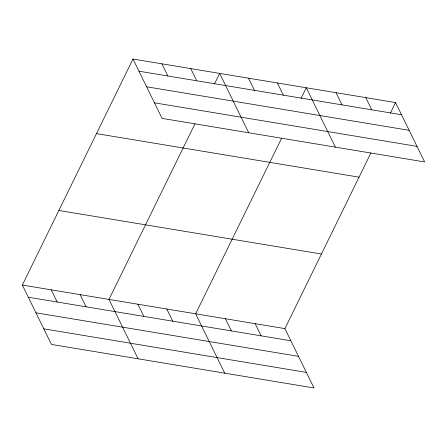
<?xml version="1.0" encoding="UTF-8"?>
<svg xmlns="http://www.w3.org/2000/svg" width="447" height="447" viewBox="0 0 447 447"><rect width="100%" height="100%" fill="white"/><g stroke="black" fill="none" stroke-linecap="round" stroke-linejoin="round"><path stroke-width="0.67" d="M370.915 152.924L284.918 328.606L314.006 387.974L51.439 344.425L22.35 285.052L132.994 59.026L395.561 102.575L424.65 161.948L162.082 118.394L132.994 59.026M194.998 123.746L108.995 299.423L138.084 358.796M214.471 83.963L219.645 73.397L248.728 132.77M281.644 138.117L195.646 313.794L224.729 373.167M301.116 98.334L306.29 87.768L335.379 147.141M390.393 113.141L395.561 102.575M138.961 71.202L401.529 114.75M146.588 86.774L409.156 130.328M154.45 102.821L417.017 146.376M96.485 133.614L359.053 177.168M58.864 210.464L321.432 254.013M22.35 285.052L284.918 328.606M28.312 297.227L290.885 340.782M35.944 312.799L298.512 356.354M43.806 328.847L306.374 372.401M365.808 97.642L371.77 109.817M336.049 92.708L342.011 104.877M277.408 82.98L283.37 95.155M248.526 78.186L254.488 90.361M190.763 68.603L196.725 80.778M161.875 63.815L167.843 75.99M255.159 323.667L261.126 335.842M225.405 318.733L231.367 330.909M166.765 309.006L172.726 321.181M137.883 304.217L143.845 316.387M80.114 294.634L86.081 306.81M51.232 289.84L57.199 302.016"/></g></svg>
